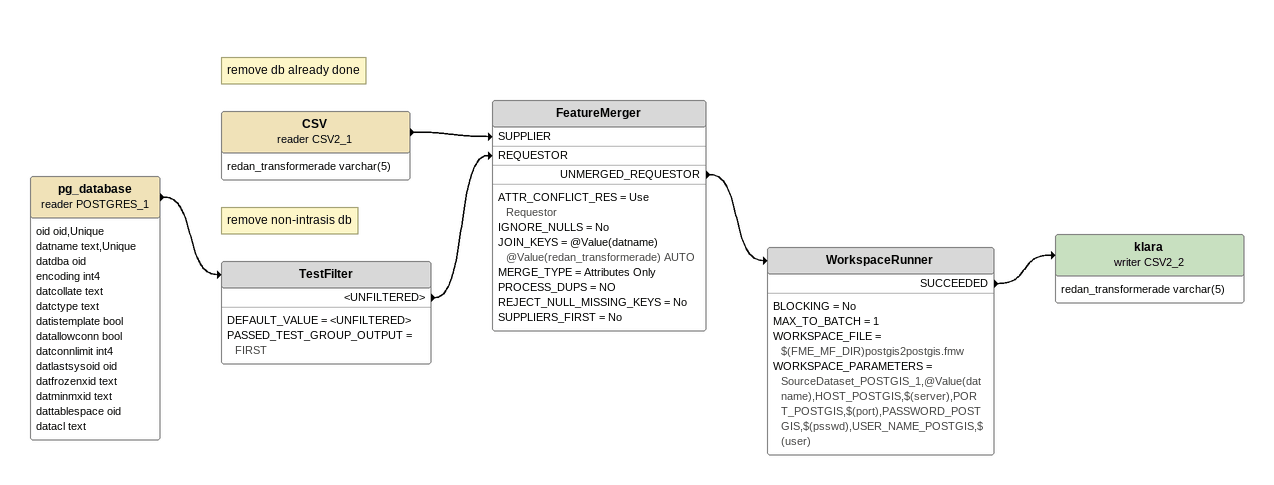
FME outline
pg_database (reader POSTGRES_1)
    attributes: oid oid,Unique, datname text,Unique, datdba oid, encoding int4, datcollate text, datctype text, datistemplate bool, datallowconn bool, datconnlimit int4, datlastsysoid oid, datfrozenxid text, datminmxid text, dattablespace oid, datacl text
    -> TestFilter
Note: remove non-intrasis db
TestFilter
    DEFAULT_VALUE = <UNFILTERED>
    PASSED_TEST_GROUP_OUTPUT = FIRST
    <UNFILTERED> -> FeatureMerger [REQUESTOR]
Note: remove db already done
CSV (reader CSV2_1)
    attributes: redan_transformerade varchar(5)
    -> FeatureMerger [SUPPLIER]
FeatureMerger
    ATTR_CONFLICT_RES = Use Requestor
    IGNORE_NULLS = No
    JOIN_KEYS = @Value(datname) @Value(redan_transformerade) AUTO
    MERGE_TYPE = Attributes Only
    PROCESS_DUPS = NO
    REJECT_NULL_MISSING_KEYS = No
    SUPPLIERS_FIRST = No
    UNMERGED_REQUESTOR -> WorkspaceRunner
WorkspaceRunner
    BLOCKING = No
    MAX_TO_BATCH = 1
    WORKSPACE_FILE = $(FME_MF_DIR)postgis2postgis.fmw
    WORKSPACE_PARAMETERS = SourceDataset_POSTGIS_1,@Value(datname),HOST_POSTGIS,$(server),PORT_POSTGIS,$(port),PASSWORD_POSTGIS,$(psswd),USER_NAME_POSTGIS,$(user)
    SUCCEEDED -> klara (writer CSV2_2)
klara (writer CSV2_2)
    attributes: redan_transformerade varchar(5)
